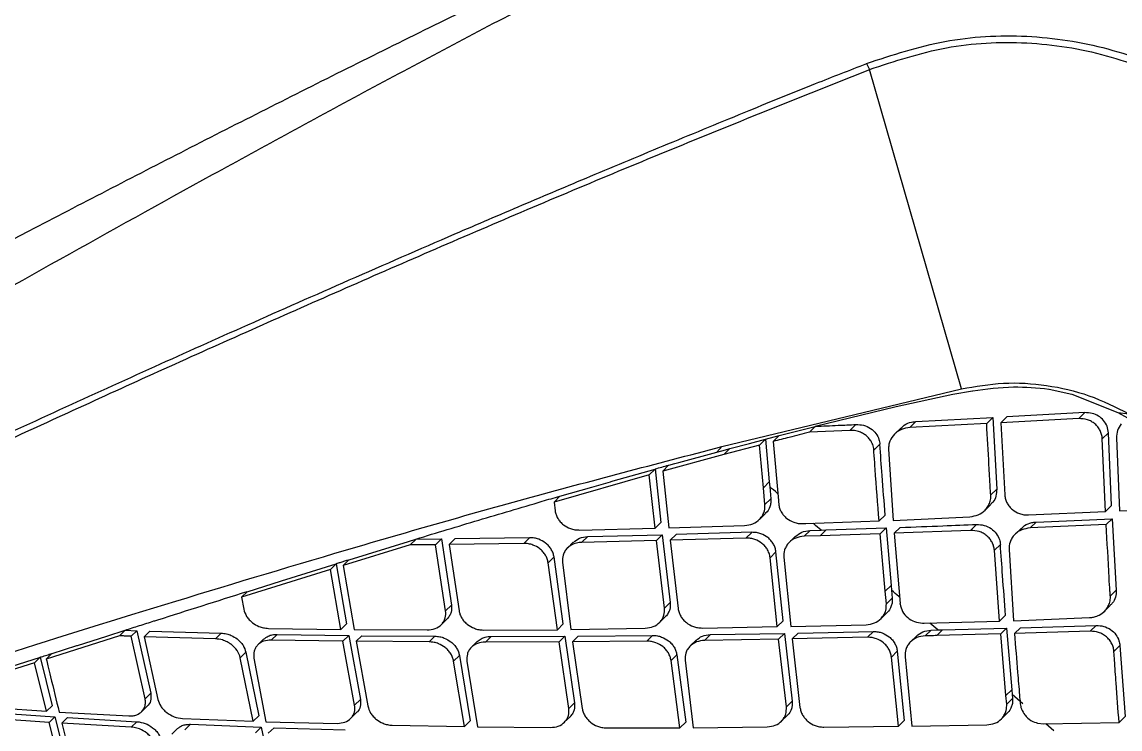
# Model space of a CAD drawing. Extents: x 525 to 613, y 487 to 635.
# Drawn here: x 597.154 to 599.668, y 583.415 to 585.034 of the extents above; entities that cross this region are included whole.
import ezdxf

# ---------------------------------------------------------------- set-up
doc = ezdxf.new("R2010")
doc.units = 0
doc.header["$MEASUREMENT"] = 0
doc.layers.add('1', color=4, linetype='Continuous')
doc.layers.add('STD TEST', color=3, linetype='Continuous')

# ---------------------------------------------------------------- blocks, each defined once
blk = doc.blocks.new('2023 VANGUARD')
at = {"layer": '1', "color": 3, "linetype": 'Continuous', "lineweight": 25}
for p, q in [((30.1279, -7.7524), (30.1341, -7.7663)), ((30.345, -8.4971), (30.1342, -7.7665)), ((29.7965, -8.6294), (30.345, -8.4971)), ((30.1954, -8.5378), (30.3255, -8.5094)), ((30.3255, -8.5094), (30.37, -8.5017)), ((30.5456, -8.4977), (30.5977, -8.5092)), ((30.5977, -8.5092), (30.7026, -8.5515)), ((30.0103, -8.5828), (30.1951, -8.5378)), ((30.2268, -8.5856), (30.2407, -8.5721)), ((30.2407, -8.5721), (30.4167, -8.5631)), ((30.4167, -8.5631), (30.4027, -8.5767)), ((30.4167, -8.5631), (30.4258, -8.7265)), ((30.4351, -8.575), (30.449, -8.5613)), ((30.6133, -8.5654), (30.4351, -8.575)), ((30.6273, -8.5517), (30.449, -8.5614)), ((30.6133, -8.5654), (30.6273, -8.5517)), ((30.7026, -8.5515), (30.7251, -8.5632)), ((30.7026, -8.5515), (30.7282, -8.5542)), ((29.9278, -8.6043), (30.0104, -8.5832)), ((29.9967, -8.5966), (30.0104, -8.5832)), ((30.0895, -8.5923), (29.9967, -8.5966)), ((30.0895, -8.5923), (30.1033, -8.5788)), ((30.2059, -8.5869), (30.1921, -8.6005)), ((30.4027, -8.5767), (30.2268, -8.5856)), ((30.4351, -8.575), (30.4442, -8.7402)), ((30.6673, -8.6114), (30.6813, -8.5977)), ((30.6888, -8.7644), (30.6813, -8.5977)), ((29.8145, -8.6341), (29.8598, -8.6221)), ((29.8598, -8.6221), (29.8965, -8.6124)), ((29.8965, -8.6124), (29.8827, -8.6259)), ((29.8964, -8.6121), (29.9276, -8.604)), ((29.8965, -8.6121), (29.905, -8.7101)), ((29.9142, -8.6177), (29.9279, -8.6043)), ((29.9142, -8.6177), (29.9259, -8.7526)), ((30.6749, -8.778), (30.6673, -8.6114)), ((30.6997, -8.6097), (30.707, -8.7765)), ((29.8009, -8.6475), (29.661, -8.6855)), ((29.6981, -8.6657), (29.7851, -8.642)), ((29.7851, -8.642), (29.8048, -8.6367)), ((29.8827, -8.6259), (29.8009, -8.6475)), ((29.8009, -8.6475), (29.8146, -8.6341)), ((29.8049, -8.6367), (29.8145, -8.6341)), ((29.8914, -8.7235), (29.8827, -8.6259)), ((30.1582, -8.6239), (30.1444, -8.6374)), ((30.1782, -8.6354), (30.1884, -8.7984)), ((29.661, -8.6855), (29.6746, -8.6722)), ((29.6747, -8.6722), (29.6886, -8.6683)), ((29.6886, -8.6683), (29.6981, -8.6657)), ((29.6301, -8.6941), (29.4121, -8.7563)), ((29.5473, -8.708), (29.6437, -8.6808)), ((29.6301, -8.6941), (29.6437, -8.6808)), ((29.6434, -8.8161), (29.6301, -8.6941)), ((29.6436, -8.6806), (29.6569, -8.8029)), ((29.661, -8.6855), (29.6748, -8.8153)), ((29.4257, -8.7431), (29.4987, -8.7219)), ((29.4988, -8.7219), (29.5413, -8.7097)), ((29.5413, -8.7097), (29.5429, -8.7093)), ((29.5429, -8.7093), (29.5473, -8.708)), ((29.8914, -8.7235), (29.905, -8.7101)), ((29.8949, -8.762), (29.8914, -8.7235)), ((29.905, -8.7101), (29.906, -8.7214)), ((29.906, -8.7214), (29.9086, -8.7487)), ((29.4121, -8.7563), (29.4256, -8.7431)), ((29.8949, -8.762), (29.9086, -8.7487)), ((30.412, -8.74), (30.4258, -8.7265)), ((29.4121, -8.7563), (29.4146, -8.7763)), ((30.3982, -8.7754), (30.4119, -8.762)), ((30.6749, -8.778), (30.6888, -8.7644)), ((30.707, -8.7766), (30.8841, -8.768)), ((29.8822, -8.7963), (29.8958, -8.783)), ((30.1566, -8.7996), (30.1703, -8.7862)), ((30.1884, -8.7984), (30.3642, -8.7899)), ((30.4985, -8.7859), (30.6749, -8.778)), ((30.5158, -8.8022), (30.6903, -8.7946)), ((30.6903, -8.7946), (30.6765, -8.8081)), ((30.6903, -8.7946), (30.6995, -8.958)), ((29.4706, -8.8204), (29.6434, -8.8161)), ((29.6569, -8.8029), (29.6434, -8.8161)), ((29.6749, -8.8153), (29.8485, -8.8101)), ((29.9819, -8.8058), (29.9884, -8.8056)), ((29.9846, -8.8348), (29.9982, -8.8215)), ((29.9884, -8.8056), (30.1566, -8.7996)), ((29.9982, -8.8215), (30.0234, -8.8206)), ((30.0214, -8.8336), (30.0351, -8.8202)), ((30.0234, -8.8206), (30.0351, -8.8202)), ((30.0351, -8.8202), (30.1727, -8.8155)), ((30.159, -8.8289), (30.1727, -8.8155)), ((30.1726, -8.8155), (30.1839, -8.9473)), ((30.1907, -8.8277), (30.2044, -8.8144)), ((30.3659, -8.8211), (30.1908, -8.8277)), ((30.3659, -8.8211), (30.3796, -8.8077)), ((30.4814, -8.8167), (30.4676, -8.8302)), ((30.502, -8.8156), (30.5158, -8.8021)), ((30.6765, -8.8081), (30.502, -8.8156)), ((28.9428, -8.8886), (29.0793, -8.8466)), ((29.0793, -8.8466), (29.096, -8.8415)), ((29.0831, -8.8544), (29.0963, -8.8415)), ((29.0959, -8.8414), (29.1542, -8.8408)), ((29.1408, -8.8539), (29.1542, -8.8408)), ((29.1542, -8.8408), (29.1772, -8.9923)), ((29.1718, -8.8535), (29.1851, -8.8405)), ((29.3561, -8.838), (29.1851, -8.8405)), ((29.3427, -8.8511), (29.3561, -8.838)), ((29.4563, -8.8485), (29.4429, -8.8616)), ((29.4758, -8.8485), (29.4892, -8.8354)), ((29.6466, -8.8446), (29.4758, -8.8486)), ((29.4892, -8.8354), (29.6601, -8.8314)), ((29.6466, -8.8446), (29.6601, -8.8314)), ((29.6649, -8.9991), (29.6466, -8.8446)), ((29.6601, -8.8314), (29.6783, -8.986)), ((29.678, -8.8438), (29.6915, -8.8306)), ((29.8514, -8.8389), (29.678, -8.8438)), ((29.678, -8.8438), (29.6962, -9)), ((29.865, -8.8256), (29.6915, -8.8306)), ((29.8514, -8.8389), (29.865, -8.8257)), ((29.9644, -8.8353), (29.9508, -8.8486)), ((30.0214, -8.8336), (29.9846, -8.8348)), ((30.159, -8.8289), (30.0214, -8.8336)), ((30.1704, -8.9606), (30.159, -8.8289)), ((30.1907, -8.8277), (30.2044, -8.9884)), ((29.0831, -8.8544), (28.9295, -8.9016)), ((29.1408, -8.8539), (29.0831, -8.8544)), ((29.164, -9.0053), (29.1408, -8.8539)), ((29.3427, -8.8511), (29.1718, -8.8535)), ((29.1718, -8.8535), (29.1946, -9.0052)), ((29.9068, -8.8837), (29.9203, -8.8704)), ((29.9367, -9.0284), (29.9203, -8.8704)), ((30.4204, -8.8667), (30.4341, -8.8533)), ((30.4324, -9.029), (30.4204, -8.8667)), ((30.4538, -8.865), (30.464, -9.028)), ((28.7885, -8.9367), (28.9137, -8.8976)), ((28.9136, -8.8977), (28.9004, -8.9106)), ((28.9136, -8.8974), (28.9374, -9.035)), ((28.9427, -8.8887), (28.9295, -8.9016)), ((29.3987, -8.8952), (29.4121, -8.8821)), ((29.4198, -9.0486), (29.3987, -8.8952)), ((29.4331, -9.0355), (29.4121, -8.8821)), ((29.4314, -8.8942), (29.4506, -9.0483)), ((29.9233, -9.0416), (29.9067, -8.8837)), ((29.9382, -8.8828), (29.9545, -9.0409)), ((28.9004, -8.9106), (28.6965, -8.9743)), ((28.9242, -9.0479), (28.9004, -8.9106)), ((28.9295, -8.9016), (28.9545, -9.0482)), ((28.7097, -8.9615), (28.7885, -8.9367)), ((30.184, -8.9473), (30.1704, -8.9606)), ((30.1839, -8.9473), (30.1849, -8.9583)), ((28.6965, -8.9743), (28.7096, -8.9615)), ((28.6965, -8.9743), (28.7018, -9.0019)), ((30.173, -8.9892), (30.1704, -8.9606)), ((30.1849, -8.9584), (30.1865, -8.976)), ((30.6858, -8.9714), (30.6995, -8.9579)), ((29.164, -9.0053), (29.1772, -8.9923)), ((29.6649, -8.9991), (29.6783, -8.986)), ((30.173, -8.9892), (30.1865, -8.976)), ((30.2046, -8.99), (30.2044, -8.9884)), ((30.672, -9.0067), (30.6857, -8.9933)), ((29.1537, -9.0372), (29.1669, -9.0243)), ((29.6534, -9.0322), (29.6668, -9.0191)), ((30.1603, -9.0235), (30.1739, -9.0102)), ((30.4324, -9.029), (30.446, -9.0156)), ((30.464, -9.028), (30.6384, -9.021)), ((28.3884, -9.0633), (28.4301, -9.05)), ((28.4174, -9.0627), (28.4304, -9.0499)), ((28.4301, -9.0499), (28.4572, -9.0508)), ((28.7582, -9.0455), (28.9242, -9.0479)), ((28.9242, -9.0479), (28.9374, -9.035)), ((28.9545, -9.0482), (29.1219, -9.0492)), ((29.2507, -9.0493), (29.4198, -9.0486)), ((29.4198, -9.0486), (29.4331, -9.0355)), ((29.4506, -9.0483), (29.6211, -9.0451)), ((29.7517, -9.0447), (29.9233, -9.0416)), ((29.9233, -9.0416), (29.9367, -9.0284)), ((29.9545, -9.0409), (30.1269, -9.0371)), ((30.2554, -9.0337), (30.2592, -9.0337)), ((30.2592, -9.0337), (30.4324, -9.029)), ((30.2618, -9.0628), (30.2753, -9.0495)), ((30.2753, -9.0495), (30.2906, -9.0491)), ((30.2884, -9.0621), (30.3019, -9.0488)), ((30.2906, -9.0491), (30.3019, -9.0489)), ((30.3019, -9.0489), (30.4484, -9.045)), ((30.4348, -9.0583), (30.4484, -9.045)), ((30.4484, -9.045), (30.4602, -9.1862)), ((30.4663, -9.0574), (30.4799, -9.0441)), ((30.4799, -9.0441), (30.6537, -9.0388)), ((30.64, -9.0522), (30.6537, -9.0388)), ((28.4174, -9.0627), (28.2497, -9.116)), ((28.3212, -9.0846), (28.3717, -9.0686)), ((28.3719, -9.0685), (28.3884, -9.0633)), ((28.4572, -9.0508), (28.4441, -9.0636)), ((28.4758, -9.2067), (28.4441, -9.0636)), ((28.4572, -9.0508), (28.4888, -9.194)), ((28.4737, -9.0646), (28.4867, -9.0518)), ((28.4737, -9.0646), (28.505, -9.208)), ((28.6373, -9.0694), (28.4737, -9.0646)), ((28.4867, -9.0518), (28.6503, -9.0566)), ((28.6373, -9.0694), (28.6503, -9.0566)), ((28.7471, -9.0704), (28.734, -9.0832)), ((28.7649, -9.0722), (28.778, -9.0594)), ((28.929, -9.0748), (28.7649, -9.0722)), ((28.778, -9.0594), (28.9422, -9.0619)), ((28.9421, -9.0619), (28.929, -9.0748)), ((28.9556, -9.2211), (28.929, -9.0748)), ((28.9422, -9.0619), (28.9687, -9.2083)), ((28.9592, -9.0751), (28.9724, -9.0623)), ((29.1263, -9.0765), (28.9592, -9.0751)), ((28.9592, -9.0751), (28.9858, -9.2232)), ((28.9724, -9.0623), (29.1395, -9.0635)), ((29.1263, -9.0765), (29.1395, -9.0635)), ((29.2549, -9.0768), (29.2681, -9.0638)), ((29.2681, -9.0638), (29.437, -9.0633)), ((29.4238, -9.0763), (29.437, -9.0633)), ((29.437, -9.0633), (29.4593, -9.2156)), ((29.4545, -9.0761), (29.4678, -9.0631)), ((29.6245, -9.0746), (29.4545, -9.0761)), ((29.4678, -9.0631), (29.6378, -9.0616)), ((29.6245, -9.0746), (29.6378, -9.0616)), ((29.7374, -9.0727), (29.724, -9.0858)), ((29.7567, -9.0729), (29.7701, -9.0598)), ((29.9264, -9.0701), (29.7567, -9.0729)), ((29.7701, -9.0598), (29.9399, -9.0569)), ((29.9398, -9.057), (29.9264, -9.0701)), ((29.9441, -9.2252), (29.9264, -9.0701)), ((29.9399, -9.0569), (29.9575, -9.2121)), ((29.9576, -9.0695), (29.9711, -9.0563)), ((30.1297, -9.0659), (29.9576, -9.0695)), ((29.9576, -9.0695), (29.9752, -9.2263)), ((29.9711, -9.0563), (30.1432, -9.0527)), ((30.1297, -9.0659), (30.1432, -9.0527)), ((30.2418, -9.0631), (30.2283, -9.0764)), ((30.4348, -9.0583), (30.2884, -9.0621)), ((30.4467, -9.1994), (30.4348, -9.0583)), ((30.64, -9.0522), (30.4663, -9.0574)), ((28.2628, -9.1032), (28.3198, -9.0851)), ((28.3198, -9.0851), (28.3212, -9.0846)), ((28.7067, -9.1003), (28.6937, -9.1131)), ((28.7067, -9.1003), (28.7362, -9.2455)), ((29.2362, -9.0759), (29.223, -9.0888)), ((29.4237, -9.0763), (29.2549, -9.0768)), ((29.446, -9.2286), (29.4237, -9.0763)), ((29.4545, -9.0761), (29.4765, -9.2287)), ((30.1845, -9.1112), (30.198, -9.098)), ((30.198, -9.098), (30.214, -9.2564)), ((30.694, -9.0982), (30.7077, -9.0849)), ((30.7077, -9.0848), (30.7194, -9.2474)), ((28.223, -9.1244), (28.037, -9.1834)), ((28.108, -9.1524), (28.2361, -9.1117)), ((28.223, -9.1244), (28.236, -9.1118)), ((28.2503, -9.2353), (28.223, -9.1244)), ((28.236, -9.1115), (28.2632, -9.2227)), ((28.2497, -9.116), (28.2626, -9.1033)), ((28.7231, -9.2583), (28.6937, -9.1131)), ((28.725, -9.1134), (28.7526, -9.2593)), ((29.1823, -9.1205), (29.1955, -9.1076)), ((29.2072, -9.2703), (29.1823, -9.1205)), ((29.1955, -9.1076), (29.2203, -9.2574)), ((29.2128, -9.1207), (29.2373, -9.2707)), ((29.6933, -9.1062), (29.68, -9.1192)), ((29.7003, -9.2734), (29.68, -9.1192)), ((29.6933, -9.1062), (29.7136, -9.2604)), ((29.7125, -9.1184), (29.731, -9.2733)), ((30.2006, -9.2695), (30.1845, -9.1112)), ((30.2158, -9.1105), (30.2316, -9.2691)), ((28.4758, -9.2067), (28.4888, -9.194)), ((30.4467, -9.1994), (30.4603, -9.1862)), ((30.4485, -9.219), (30.4467, -9.1994)), ((30.4603, -9.1862), (30.4612, -9.1969)), ((30.4612, -9.1969), (30.462, -9.2057)), ((30.4858, -9.2184), (30.4612, -9.1969)), ((28.0927, -9.2247), (28.2503, -9.2353)), ((28.2503, -9.2353), (28.2632, -9.2227)), ((28.4679, -9.2362), (28.4808, -9.2236)), ((28.9556, -9.2211), (28.9687, -9.2083)), ((29.4593, -9.2156), (29.4461, -9.2286)), ((29.9441, -9.2252), (29.9575, -9.2121)), ((30.4485, -9.219), (30.462, -9.2057)), ((28.2566, -9.2608), (28.1009, -9.2499)), ((28.1138, -9.2372), (28.2695, -9.2481)), ((28.2695, -9.2481), (28.2566, -9.2608)), ((28.2695, -9.2481), (28.3044, -9.3863)), ((28.279, -9.2371), (28.4384, -9.246)), ((28.2853, -9.2626), (28.2982, -9.2499)), ((28.2982, -9.2499), (28.4573, -9.2591)), ((28.7231, -9.2583), (28.7362, -9.2455)), ((28.9464, -9.252), (28.9594, -9.2392)), ((29.4356, -9.2606), (29.4488, -9.2477)), ((29.9325, -9.2583), (29.9459, -9.2453)), ((30.4359, -9.2531), (30.4494, -9.2399)), ((30.7058, -9.2607), (30.7194, -9.2474)), ((28.2915, -9.399), (28.2566, -9.2608)), ((28.2853, -9.2626), (28.3202, -9.4024)), ((28.4443, -9.2718), (28.2853, -9.2626)), ((28.4443, -9.2718), (28.4573, -9.2591)), ((28.5504, -9.2749), (28.5374, -9.2877)), ((28.5613, -9.2518), (28.7231, -9.2583)), ((28.567, -9.2778), (28.58, -9.2651)), ((28.58, -9.2651), (28.7416, -9.2718)), ((28.7286, -9.2846), (28.7416, -9.2718)), ((28.7416, -9.2718), (28.772, -9.4161)), ((28.7527, -9.2593), (28.9162, -9.2629)), ((28.758, -9.2856), (28.7711, -9.2729)), ((28.7711, -9.2729), (28.9341, -9.2781)), ((29.0418, -9.2673), (29.2072, -9.2703)), ((29.2072, -9.2703), (29.2203, -9.2574)), ((29.2373, -9.2707), (29.4039, -9.2725)), ((29.5321, -9.2732), (29.7003, -9.2734)), ((29.7003, -9.2734), (29.7136, -9.2604)), ((29.731, -9.2733), (29.9005, -9.271)), ((30.0302, -9.2714), (30.2006, -9.2695)), ((30.2006, -9.2695), (30.214, -9.2564)), ((30.2316, -9.2691), (30.4027, -9.2665)), ((30.5188, -9.2623), (30.5339, -9.2642)), ((30.5339, -9.2642), (30.7058, -9.2607)), ((30.5563, -9.28), (30.5381, -9.2641))]:
    blk.add_line(p, q, dxfattribs=at)
for points, knots in [([(27.4177, -7.7072), (27.4259, -7.7018), (27.4425, -7.6909), (27.4676, -7.6743), (27.493, -7.6576), (27.5187, -7.6407), (27.5447, -7.6236), (27.5711, -7.6063), (27.5977, -7.5889), (27.6246, -7.5713), (27.6518, -7.5536), (27.7154, -7.5123), (27.8178, -7.446), (27.9623, -7.3534), (28.1122, -7.2583), (28.2663, -7.1615), (28.4251, -7.0628), (28.6421, -6.9295), (28.8669, -6.7937), (29.098, -6.6566), (29.2746, -6.5532), (29.4543, -6.4494), (29.5844, -6.3753), (29.6613, -6.3318), (29.6811, -6.3206), (29.6968, -6.3118), (29.7089, -6.305), (29.7199, -6.2989), (29.7291, -6.2936), (29.7411, -6.2867), (29.7585, -6.2766), (29.7856, -6.2608), (29.8185, -6.2419), (29.8544, -6.2212), (29.878, -6.2077), (29.8896, -6.2011)], [0, 0, 0, 0, 0.012751, 0.025531, 0.038341, 0.051182, 0.064057, 0.076965, 0.089907, 0.102886, 0.115901, 0.128954, 0.193213, 0.258163, 0.322618, 0.387726, 0.45245, 0.517685, 0.647983, 0.713401, 0.778808, 0.844048, 0.909831, 0.918946, 0.926338, 0.930968, 0.935598, 0.939245, 0.942625, 0.945462, 0.952221, 0.961462, 0.974763, 0.987609, 1, 1, 1, 1]), ([(28.6889, -6.3417), (28.6715, -6.3509), (28.6369, -6.3692), (28.5853, -6.3967), (28.5339, -6.4242), (28.4829, -6.4516), (28.4321, -6.4789), (28.3817, -6.5062), (28.3316, -6.5334), (28.2818, -6.5606), (28.2323, -6.5877), (28.1831, -6.6148), (28.1342, -6.6418), (28.0857, -6.6688), (28.0375, -6.6957), (27.9896, -6.7226), (27.9421, -6.7494), (27.8948, -6.7762), (27.8479, -6.803), (27.7444, -6.8623), (27.5868, -6.9541), (27.3773, -7.0795), (27.1738, -7.2047), (26.975, -7.3305), (26.7831, -7.4558), (26.5969, -7.5812), (26.4182, -7.7054), (26.2471, -7.8281), (26.0841, -7.9487), (25.9637, -8.0408), (25.8808, -8.1055), (25.8322, -8.1439), (25.7844, -8.1819), (25.7376, -8.2196), (25.6915, -8.2571), (25.6617, -8.2817), (25.6467, -8.294)], [0, 0, 0, 0, 0.014307, 0.028562, 0.042765, 0.056918, 0.071021, 0.085074, 0.099078, 0.113034, 0.126941, 0.140801, 0.154613, 0.168378, 0.182096, 0.195769, 0.209396, 0.222978, 0.236516, 0.25001, 0.312965, 0.375018, 0.438078, 0.500021, 0.562742, 0.625016, 0.687787, 0.749998, 0.81234, 0.875006, 0.895777, 0.916566, 0.937377, 0.958216, 0.979088, 1, 1, 1, 1]), ([(29.9567, -6.3824), (29.8826, -6.4209), (29.7333, -6.4985), (29.5203, -6.6093), (29.3268, -6.7114), (29.1565, -6.8018), (29.0113, -6.8797), (28.8927, -6.944), (28.801, -6.994), (28.7239, -7.0364), (28.6492, -7.0777), (28.5314, -7.1432), (28.3657, -7.2366), (28.1653, -7.3518), (27.9593, -7.473), (27.745, -7.6023), (27.5084, -7.7499), (27.2885, -7.8932), (27.0907, -8.0277), (26.9175, -8.1504), (26.7466, -8.2775), (26.5837, -8.4063), (26.4316, -8.5347), (26.3508, -8.6119), (26.3094, -8.6515)], [0, 0, 0, 0, 0.046354, 0.09334, 0.13474, 0.170481, 0.203786, 0.230016, 0.249204, 0.265144, 0.282043, 0.299905, 0.345829, 0.397178, 0.442788, 0.497084, 0.559897, 0.630784, 0.682563, 0.738116, 0.797682, 0.861533, 0.928929, 1, 1, 1, 1]), ([(26.2842, -8.7243), (26.3326, -8.6753), (26.4297, -8.5772), (26.6272, -8.4075), (26.8576, -8.2286), (27.1197, -8.0424), (27.4093, -7.8514), (27.7241, -7.657), (28.0604, -7.4608), (28.4147, -7.2636), (28.7845, -7.0656), (29.1689, -6.8664), (29.564, -6.6658), (29.8346, -6.5296), (29.9696, -6.4616)], [0, 0, 0, 0, 0.083648, 0.167746, 0.251461, 0.334457, 0.417447, 0.500935, 0.584376, 0.667337, 0.750217, 0.833366, 0.916826, 1, 1, 1, 1]), ([(26.4703, -9.0585), (26.5036, -9.0411), (26.5702, -9.0064), (26.6894, -8.9433), (26.8275, -8.8709), (26.9889, -8.7858), (27.1752, -8.6879), (27.3849, -8.5746), (27.6156, -8.451), (27.8895, -8.3045), (28.2076, -8.1366), (28.5677, -7.9502), (28.938, -7.763), (29.3163, -7.5766), (29.7, -7.3919), (29.9592, -7.271), (30.0887, -7.2107)], [0, 0, 0, 0, 0.06234, 0.124818, 0.187363, 0.250453, 0.313852, 0.376637, 0.439459, 0.502671, 0.586016, 0.668823, 0.751617, 0.834542, 0.917364, 1, 1, 1, 1]), ([(26.5321, -9.1153), (26.5669, -9.0999), (26.6365, -9.0692), (26.7611, -9.0144), (26.9038, -8.9472), (27.0694, -8.8658), (27.2588, -8.7682), (27.4696, -8.6537), (27.6989, -8.527), (27.9685, -8.3758), (28.2788, -8.2014), (28.6285, -8.0072), (28.9872, -7.8119), (29.3534, -7.6179), (29.7251, -7.4264), (29.977, -7.3027), (30.1029, -7.2409)], [0, 0, 0, 0, 0.062319, 0.124752, 0.187451, 0.250906, 0.314486, 0.37751, 0.44061, 0.503895, 0.587131, 0.669779, 0.75236, 0.835034, 0.917583, 1, 1, 1, 1]), ([(30.1279, -7.7523), (30.1869, -7.7329), (30.3049, -7.6941), (30.4943, -7.6835), (30.6506, -7.7077), (30.7709, -7.7471), (30.8277, -7.7755), (30.856, -7.7897)], [0, 0, 0, 0, 0.250615, 0.500738, 0.749747, 0.874802, 1, 1, 1, 1]), ([(30.1341, -7.7663), (30.1921, -7.7471), (30.308, -7.7087), (30.4942, -7.6988), (30.6475, -7.7231), (30.7651, -7.7623), (30.8204, -7.7904), (30.848, -7.8044)], [0, 0, 0, 0, 0.251367, 0.501784, 0.750726, 0.875561, 1, 1, 1, 1]), ([(26.7067, -9.2476), (26.7123, -9.2454), (26.7435, -9.2331), (26.8041, -9.2099), (26.8821, -9.1761), (26.9614, -9.1408), (27.0407, -9.1073), (27.1354, -9.0672), (27.2476, -9.0171), (27.3783, -8.9553), (27.5326, -8.8865), (27.6952, -8.8128), (27.8741, -8.7311), (28.0683, -8.6422), (28.2775, -8.5464), (28.4941, -8.4475), (28.7153, -8.3484), (28.9447, -8.2472), (29.155, -8.1554), (29.3396, -8.0763), (29.5022, -8.0075), (29.6753, -7.9355), (29.8473, -7.8646), (29.9989, -7.8027), (30.089, -7.7677), (30.128, -7.7525)], [0, 0, 0, 0, 0.0097381, 0.0546015, 0.1000331, 0.1320561, 0.1702626, 0.2056372, 0.2487952, 0.3001589, 0.3461505, 0.3974851, 0.4466417, 0.498592, 0.5558792, 0.6112053, 0.6642787, 0.7210906, 0.779345, 0.8161974, 0.8528832, 0.8945569, 0.9379498, 0.9731378, 1, 1, 1, 1]), ([(30.1342, -7.7666), (29.9911, -7.8238), (29.7045, -7.9383), (29.2825, -8.1151), (28.8689, -8.2954), (28.4661, -8.4751), (28.1287, -8.6306), (27.8531, -8.7563), (27.6358, -8.8566), (27.4312, -8.9458), (27.2317, -9.0375), (27.0345, -9.116), (26.8557, -9.1906), (26.7566, -9.2287), (26.707, -9.2478)], [0, 0, 0, 0, 0.099304, 0.198802, 0.298385, 0.398317, 0.498406, 0.560917, 0.623789, 0.687365, 0.750255, 0.83339, 0.916532, 1, 1, 1, 1]), ([(30.345, -8.4971), (30.3769, -8.4916), (30.4408, -8.4805), (30.5401, -8.4869), (30.638, -8.5092), (30.6981, -8.5392), (30.7281, -8.5542)], [0, 0, 0, 0, 0.250021, 0.500031, 0.750026, 1, 1, 1, 1]), ([(30.3707, -8.5016), (30.4018, -8.4974), (30.4593, -8.4897), (30.5181, -8.4951), (30.5451, -8.4976)], [0, 0, 0, 0, 0.540341, 1, 1, 1, 1]), ([(30.2064, -8.5874), (30.2088, -8.585), (30.2154, -8.5783), (30.2279, -8.5735), (30.2374, -8.5724), (30.2407, -8.5721)], [0, 0, 0, 0, 0.271517, 0.749119, 1, 1, 1, 1]), ([(30.6673, -8.6114), (30.667, -8.6082), (30.6663, -8.6017), (30.6627, -8.5925), (30.6575, -8.5843), (30.6507, -8.5772), (30.6425, -8.5716), (30.6301, -8.5661), (30.62, -8.5657), (30.6133, -8.5654)], [0, 0, 0, 0, 0.128389, 0.253458, 0.376092, 0.497224, 0.619389, 0.746433, 1, 1, 1, 1]), ([(30.6813, -8.5977), (30.6806, -8.5927), (30.6793, -8.5826), (30.6709, -8.569), (30.6589, -8.5588), (30.6438, -8.5522), (30.633, -8.5519), (30.6273, -8.5517)], [0, 0, 0, 0, 0.197973, 0.396271, 0.588507, 0.782417, 1, 1, 1, 1]), ([(29.9967, -8.5966), (29.9813, -8.6005), (29.9538, -8.6075), (29.9263, -8.6145), (29.9142, -8.6177)], [0, 0, 0, 0, 0.557826, 1, 1, 1, 1]), ([(30.0105, -8.5831), (30.0278, -8.5823), (30.0588, -8.5809), (30.0897, -8.5794), (30.1033, -8.5788)], [0, 0, 0, 0, 0.56, 1, 1, 1, 1]), ([(30.1444, -8.6374), (30.1442, -8.6351), (30.1437, -8.6288), (30.1399, -8.62), (30.134, -8.611), (30.1269, -8.6041), (30.1185, -8.5985), (30.1085, -8.5943), (30.0987, -8.5921), (30.0921, -8.5922), (30.0895, -8.5923)], [0, 0, 0, 0, 0.091974, 0.248261, 0.37216, 0.497584, 0.620134, 0.74865, 0.901116, 1, 1, 1, 1]), ([(30.1033, -8.5788), (30.1092, -8.579), (30.1209, -8.5795), (30.1372, -8.5871), (30.1495, -8.5987), (30.1565, -8.6117), (30.1577, -8.6203), (30.1582, -8.6239)], [0, 0, 0, 0, 0.222897, 0.446346, 0.65618, 0.85343, 1, 1, 1, 1]), ([(30.2268, -8.5856), (30.2202, -8.5867), (30.2091, -8.5884), (30.1979, -8.5952), (30.1883, -8.6037), (30.1817, -8.6137), (30.1782, -8.626), (30.1782, -8.6324), (30.1782, -8.6354)], [0, 0, 0, 0, 0.250285, 0.417589, 0.5027, 0.75293, 0.880884, 1, 1, 1, 1]), ([(30.412, -8.74), (30.412, -8.74), (30.412, -8.74), (30.412, -8.7398), (30.412, -8.7394), (30.4118, -8.738), (30.4114, -8.7323), (30.4101, -8.7099), (30.4071, -8.657), (30.4044, -8.6083), (30.4027, -8.5767)], [0, 0, 0, 0, 0.000271, 0.000736, 0.002261, 0.007704, 0.028188, 0.107569, 0.420012, 1, 1, 1, 1]), ([(30.7109, -8.5772), (30.7075, -8.5821), (30.7009, -8.5918), (30.7001, -8.6038), (30.6997, -8.6097)], [0, 0, 0, 0, 0.5047988, 1, 1, 1, 1]), ([(26.924, -9.4849), (26.9705, -9.4722), (27.064, -9.4468), (27.235, -9.3957), (27.4254, -9.3366), (27.6352, -9.2701), (27.8617, -9.1978), (28.1459, -9.1075), (28.4939, -8.9983), (28.9093, -8.8732), (29.3439, -8.7476), (29.6455, -8.6689), (29.7965, -8.6294)], [0, 0, 0, 0, 0.080977, 0.162706, 0.245456, 0.32577, 0.407713, 0.491267, 0.616464, 0.743326, 0.871464, 1, 1, 1, 1]), ([(29.7854, -8.6415), (29.7873, -8.6395), (29.791, -8.6355), (29.7947, -8.6314), (29.7965, -8.6294)], [0, 0, 0, 0, 0.500027, 1, 1, 1, 1]), ([(30.1566, -8.7996), (30.1534, -8.7602), (30.1494, -8.7106), (30.1457, -8.6568), (30.1445, -8.6422), (30.1444, -8.6379), (30.1444, -8.6374)], [0, 0, 0, 0, 0.730236, 0.922652, 0.991432, 1, 1, 1, 1]), ([(30.1703, -8.7862), (30.1679, -8.756), (30.1637, -8.702), (30.1599, -8.6478), (30.1582, -8.6239)], [0, 0, 0, 0, 0.56, 1, 1, 1, 1]), ([(29.6436, -8.6805), (29.6488, -8.6791), (29.6591, -8.6762), (29.6694, -8.6733), (29.6745, -8.6719)], [0, 0, 0, 0, 0.5000145, 1, 1, 1, 1]), ([(29.9245, -8.737), (29.9241, -8.7366), (29.918, -8.7315), (29.9118, -8.7263), (29.9061, -8.7214)], [0, 0, 0, 0, 0.062408, 1, 1, 1, 1]), ([(29.385, -8.7545), (29.3918, -8.7526), (29.4052, -8.7486), (29.4187, -8.7447), (29.4255, -8.7427)], [0, 0, 0, 0, 0.500004, 1, 1, 1, 1]), ([(29.9086, -8.7487), (29.9087, -8.7519), (29.9089, -8.7581), (29.9057, -8.7698), (29.9014, -8.779), (29.896, -8.7826), (29.8957, -8.7828)], [0, 0, 0, 0, 0.244598, 0.487714, 0.970035, 1, 1, 1, 1]), ([(30.3642, -8.7899), (30.3709, -8.7889), (30.3841, -8.7867), (30.3975, -8.7771), (30.4057, -8.7667), (30.4104, -8.7567), (30.4121, -8.7477), (30.4125, -8.7417), (30.4121, -8.7402), (30.412, -8.74)], [0, 0, 0, 0, 0.250544, 0.501012, 0.632842, 0.77677, 0.933594, 0.991621, 1, 1, 1, 1]), ([(30.4258, -8.7265), (30.4255, -8.7319), (30.4249, -8.7428), (30.4191, -8.755), (30.4132, -8.7599), (30.4114, -8.7615)], [0, 0, 0, 0, 0.411026, 0.821129, 1, 1, 1, 1]), ([(30.4442, -8.7402), (30.4445, -8.7433), (30.4453, -8.7496), (30.449, -8.7587), (30.4544, -8.7668), (30.4634, -8.776), (30.4751, -8.7824), (30.488, -8.7857), (30.4949, -8.7858), (30.4985, -8.7859)], [0, 0, 0, 0, 0.126578, 0.25122, 0.374704, 0.497905, 0.732718, 0.862235, 1, 1, 1, 1]), ([(29.0959, -8.8411), (29.1437, -8.8266), (29.2393, -8.7976), (29.3364, -8.769), (29.385, -8.7547)], [0, 0, 0, 0, 0.499976, 1, 1, 1, 1]), ([(29.8485, -8.8101), (29.8551, -8.8092), (29.8681, -8.8074), (29.882, -8.7977), (29.8901, -8.7868), (29.895, -8.7753), (29.895, -8.7669), (29.8949, -8.762)], [0, 0, 0, 0, 0.249804, 0.498539, 0.66535, 0.804456, 1, 1, 1, 1]), ([(29.9259, -8.7526), (29.926, -8.7542), (29.9263, -8.7569), (29.9265, -8.7597), (29.9267, -8.7609)], [0, 0, 0, 0, 0.559999, 1, 1, 1, 1]), ([(29.9266, -8.7609), (29.9271, -8.764), (29.9281, -8.7702), (29.932, -8.779), (29.9377, -8.7871), (29.9469, -8.7959), (29.9586, -8.8022), (29.9714, -8.8055), (29.9783, -8.8057), (29.9819, -8.8058)], [0, 0, 0, 0, 0.125511, 0.250495, 0.375621, 0.501387, 0.732588, 0.861761, 1, 1, 1, 1]), ([(29.4146, -8.7763), (29.4152, -8.7793), (29.4163, -8.7852), (29.4205, -8.7938), (29.4263, -8.8017), (29.4356, -8.8104), (29.4472, -8.8166), (29.46, -8.8201), (29.467, -8.8203), (29.4706, -8.8204)], [0, 0, 0, 0, 0.123477, 0.247763, 0.373381, 0.500657, 0.728973, 0.859186, 1, 1, 1, 1]), ([(29.9645, -8.8355), (29.9692, -8.8317), (29.9787, -8.8238), (29.9915, -8.8222), (29.9982, -8.8215)], [0, 0, 0, 0, 0.486139, 1, 1, 1, 1]), ([(30.0234, -8.8206), (30.0178, -8.8159), (30.0117, -8.8107), (30.0055, -8.8055), (30.005, -8.805)], [0, 0, 0, 0, 0.905669, 1, 1, 1, 1]), ([(30.2044, -8.8144), (30.2371, -8.8132), (30.2955, -8.811), (30.3539, -8.8087), (30.3796, -8.8077)], [0, 0, 0, 0, 0.56, 1, 1, 1, 1]), ([(30.4204, -8.8667), (30.42, -8.8636), (30.4191, -8.8573), (30.4153, -8.8483), (30.4099, -8.8402), (30.403, -8.8332), (30.3948, -8.8276), (30.3825, -8.8221), (30.3725, -8.8215), (30.3659, -8.8211)], [0, 0, 0, 0, 0.12722, 0.252195, 0.375632, 0.498266, 0.620205, 0.747606, 1, 1, 1, 1]), ([(30.3796, -8.8077), (30.3854, -8.808), (30.397, -8.8086), (30.4131, -8.8163), (30.4253, -8.8279), (30.4323, -8.841), (30.4336, -8.8496), (30.4341, -8.8533)], [0, 0, 0, 0, 0.221499, 0.443506, 0.653056, 0.851267, 1, 1, 1, 1]), ([(30.502, -8.8156), (30.4954, -8.8166), (30.4828, -8.8185), (30.472, -8.8259), (30.4649, -8.8328), (30.4603, -8.8387), (30.4547, -8.85), (30.4542, -8.8592), (30.4538, -8.865)], [0, 0, 0, 0, 0.250403, 0.476416, 0.502103, 0.644874, 0.775459, 1, 1, 1, 1]), ([(30.4818, -8.8172), (30.4842, -8.8148), (30.4908, -8.8081), (30.5032, -8.8034), (30.5126, -8.8025), (30.5158, -8.8021)], [0, 0, 0, 0, 0.276079, 0.752477, 1, 1, 1, 1]), ([(30.6858, -8.9714), (30.6858, -8.9713), (30.6857, -8.9711), (30.6856, -8.97), (30.6853, -8.9665), (30.6844, -8.9529), (30.6813, -8.8995), (30.6786, -8.8487), (30.6765, -8.8081)], [0, 0, 0, 0, 0.001879, 0.005631, 0.018805, 0.067901, 0.257155, 1, 1, 1, 1]), ([(29.4121, -8.8821), (29.4115, -8.8791), (29.4103, -8.8732), (29.4062, -8.8647), (29.4004, -8.8568), (29.3911, -8.8482), (29.3795, -8.842), (29.3668, -8.8384), (29.3598, -8.8381), (29.3561, -8.838)], [0, 0, 0, 0, 0.123909, 0.248324, 0.373712, 0.500531, 0.725674, 0.856738, 1, 1, 1, 1]), ([(29.4758, -8.8485), (29.475, -8.8486), (29.4729, -8.8486), (29.4666, -8.8493), (29.4552, -8.8522), (29.4438, -8.8597), (29.4364, -8.8692), (29.4314, -8.8797), (29.4314, -8.8885), (29.4314, -8.8942)], [0, 0, 0, 0, 0.029817, 0.081452, 0.249804, 0.499936, 0.636943, 0.765965, 1, 1, 1, 1]), ([(29.4564, -8.8486), (29.4609, -8.8449), (29.4701, -8.8374), (29.4828, -8.8361), (29.4892, -8.8354)], [0, 0, 0, 0, 0.489568, 1, 1, 1, 1]), ([(29.9068, -8.8837), (29.9068, -8.8836), (29.9068, -8.8833), (29.9067, -8.8826), (29.9064, -8.88), (29.905, -8.8742), (29.9016, -8.8661), (29.8956, -8.8577), (29.8864, -8.8489), (29.8748, -8.8426), (29.862, -8.8392), (29.855, -8.839), (29.8514, -8.8389)], [0, 0, 0, 0, 0.003568, 0.009887, 0.031036, 0.107674, 0.251158, 0.37516, 0.501397, 0.730507, 0.860212, 1, 1, 1, 1]), ([(29.9203, -8.8704), (29.9198, -8.8673), (29.9188, -8.8612), (29.9148, -8.8524), (29.9091, -8.8444), (29.8999, -8.8356), (29.8883, -8.8293), (29.8756, -8.8259), (29.8686, -8.8257), (29.865, -8.8256)], [0, 0, 0, 0, 0.126059, 0.251215, 0.376069, 0.501231, 0.7304, 0.860153, 1, 1, 1, 1]), ([(29.9846, -8.8348), (29.9781, -8.8357), (29.9651, -8.8374), (29.9516, -8.8468), (29.9439, -8.8568), (29.9386, -8.8679), (29.9384, -8.877), (29.9383, -8.8828)], [0, 0, 0, 0, 0.248306, 0.498837, 0.639343, 0.769712, 1, 1, 1, 1]), ([(29.3987, -8.8952), (29.3981, -8.8922), (29.397, -8.8863), (29.3928, -8.8778), (29.387, -8.8699), (29.3777, -8.8613), (29.3662, -8.8551), (29.3534, -8.8515), (29.3464, -8.8512), (29.3427, -8.8511)], [0, 0, 0, 0, 0.123932, 0.248353, 0.373731, 0.500522, 0.725686, 0.856747, 1, 1, 1, 1]), ([(30.446, -9.0156), (30.4437, -8.9854), (30.4395, -8.9314), (30.4357, -8.8772), (30.4341, -8.8533)], [0, 0, 0, 0, 0.56, 1, 1, 1, 1]), ([(28.9136, -8.8973), (28.9141, -8.8971), (28.9151, -8.8968), (28.9162, -8.8965), (28.9167, -8.8963)], [0, 0, 0, 0, 0.499999, 1, 1, 1, 1]), ([(28.9167, -8.8963), (28.9194, -8.8955), (28.925, -8.8937), (28.9305, -8.892), (28.9333, -8.8912)], [0, 0, 0, 0, 0.499995, 1, 1, 1, 1]), ([(28.9333, -8.8911), (28.9349, -8.8907), (28.9379, -8.8897), (28.941, -8.8888), (28.9426, -8.8883)], [0, 0, 0, 0, 0.499997, 1, 1, 1, 1]), ([(28.5054, -9.0258), (28.5391, -9.0151), (28.6066, -8.9936), (28.6752, -8.9719), (28.7095, -8.9611)], [0, 0, 0, 0, 0.499972, 1, 1, 1, 1]), ([(30.2032, -8.974), (30.2026, -8.9735), (30.1965, -8.9682), (30.1904, -8.963), (30.185, -8.9583)], [0, 0, 0, 0, 0.100717, 1, 1, 1, 1]), ([(30.6384, -9.021), (30.6387, -9.021), (30.6399, -9.0209), (30.6436, -9.0205), (30.6508, -9.0192), (30.6619, -9.015), (30.672, -9.0075), (30.6795, -8.998), (30.6842, -8.9881), (30.6859, -8.9791), (30.6862, -8.9731), (30.6858, -8.9716), (30.6858, -8.9714)], [0, 0, 0, 0, 0.014204, 0.042302, 0.140117, 0.293294, 0.501589, 0.633648, 0.776943, 0.933487, 0.991591, 1, 1, 1, 1]), ([(30.6995, -8.958), (30.6992, -8.9634), (30.6986, -8.9743), (30.6928, -8.9864), (30.687, -8.9913), (30.6852, -8.9928)], [0, 0, 0, 0, 0.412651, 0.824428, 1, 1, 1, 1]), ([(29.1772, -8.9923), (29.1774, -8.9979), (29.1778, -9.0064), (29.1731, -9.0165), (29.1699, -9.0219), (29.1671, -9.0239), (29.1668, -9.0242)], [0, 0, 0, 0, 0.456337, 0.704922, 0.966962, 1, 1, 1, 1]), ([(29.6211, -9.0451), (29.6274, -9.0443), (29.64, -9.0427), (29.6528, -9.0338), (29.6601, -9.0242), (29.665, -9.0135), (29.6649, -9.0047), (29.6649, -8.9991)], [0, 0, 0, 0, 0.249356, 0.499176, 0.637959, 0.767722, 1, 1, 1, 1]), ([(29.6783, -8.986), (29.6784, -8.9916), (29.6785, -9.0003), (29.6734, -9.0107), (29.6701, -9.0167), (29.667, -9.0187), (29.6666, -9.0189)], [0, 0, 0, 0, 0.445282, 0.695941, 0.965157, 1, 1, 1, 1]), ([(29.6962, -9), (29.6968, -9.003), (29.6979, -9.009), (29.7019, -9.0176), (29.7077, -9.0256), (29.7169, -9.0344), (29.7285, -9.0407), (29.7412, -9.0442), (29.7481, -9.0445), (29.7517, -9.0447)], [0, 0, 0, 0, 0.12399, 0.248524, 0.374098, 0.501049, 0.730536, 0.860309, 1, 1, 1, 1]), ([(30.1269, -9.0371), (30.1333, -9.0362), (30.1462, -9.0345), (30.1599, -9.025), (30.1677, -9.0147), (30.1728, -9.0033), (30.1729, -8.9946), (30.173, -8.9892)], [0, 0, 0, 0, 0.249164, 0.498371, 0.652255, 0.787148, 1, 1, 1, 1]), ([(30.1865, -8.976), (30.1866, -8.9791), (30.1868, -8.9854), (30.1837, -8.9971), (30.1794, -9.0063), (30.174, -9.0099), (30.1738, -9.0101)], [0, 0, 0, 0, 0.244873, 0.489093, 0.975764, 1, 1, 1, 1]), ([(30.2046, -8.99), (30.206, -8.9957), (30.2088, -9.0072), (30.2212, -9.0214), (30.2374, -9.0313), (30.2494, -9.0329), (30.2554, -9.0337)], [0, 0, 0, 0, 0.250637, 0.50126, 0.750491, 1, 1, 1, 1]), ([(28.7017, -9.0019), (28.7035, -9.0074), (28.7061, -9.0158), (28.7142, -9.0259), (28.7233, -9.0342), (28.7346, -9.0406), (28.7471, -9.0447), (28.7544, -9.0452), (28.7582, -9.0455)], [0, 0, 0, 0, 0.240882, 0.368218, 0.49972, 0.712565, 0.847046, 1, 1, 1, 1]), ([(29.1219, -9.0492), (29.1281, -9.0486), (29.1405, -9.0473), (29.153, -9.0389), (29.1599, -9.0298), (29.1645, -9.0195), (29.1642, -9.0109), (29.164, -9.0053)], [0, 0, 0, 0, 0.249836, 0.499426, 0.634868, 0.763488, 1, 1, 1, 1]), ([(29.1946, -9.0052), (29.1952, -9.0081), (29.1965, -9.0138), (29.2007, -9.0222), (29.2066, -9.03), (29.2159, -9.0386), (29.2274, -9.045), (29.24, -9.0487), (29.247, -9.0491), (29.2507, -9.0493)], [0, 0, 0, 0, 0.12166, 0.24543, 0.371674, 0.500507, 0.725311, 0.85649, 1, 1, 1, 1]), ([(28.43, -9.0497), (28.441, -9.0462), (28.463, -9.0392), (28.4852, -9.0321), (28.4963, -9.0286)], [0, 0, 0, 0, 0.500007, 1, 1, 1, 1]), ([(28.4963, -9.0286), (28.4978, -9.0281), (28.5008, -9.0272), (28.5039, -9.0262), (28.5054, -9.0257)], [0, 0, 0, 0, 0.5000002, 1, 1, 1, 1]), ([(30.242, -9.0633), (30.2465, -9.0595), (30.2559, -9.0518), (30.2688, -9.0503), (30.2753, -9.0495)], [0, 0, 0, 0, 0.488434, 1, 1, 1, 1]), ([(30.2906, -9.0491), (30.2846, -9.0439), (30.2785, -9.0387), (30.2724, -9.0334), (30.2723, -9.0334)], [0, 0, 0, 0, 0.989914, 1, 1, 1, 1]), ([(30.6537, -9.0388), (30.6594, -9.0391), (30.6708, -9.0398), (30.6868, -9.0476), (30.6989, -9.0592), (30.7059, -9.0724), (30.7072, -9.0811), (30.7077, -9.0848)], [0, 0, 0, 0, 0.220115, 0.440704, 0.649802, 0.848685, 1, 1, 1, 1]), ([(28.4441, -9.0636), (28.4391, -9.0634), (28.4302, -9.0631), (28.4213, -9.0628), (28.4174, -9.0627)], [0, 0, 0, 0, 0.559998, 1, 1, 1, 1]), ([(28.6937, -9.1131), (28.6937, -9.1128), (28.6936, -9.1122), (28.6933, -9.1106), (28.6917, -9.1052), (28.6864, -9.0948), (28.6785, -9.0863), (28.673, -9.0822), (28.6721, -9.0815), (28.6692, -9.0795), (28.6628, -9.0758), (28.6516, -9.071), (28.6425, -9.07), (28.6373, -9.0694)], [0, 0, 0, 0, 0.008704, 0.023769, 0.073383, 0.250611, 0.499655, 0.504777, 0.513396, 0.541125, 0.638469, 0.79152, 1, 1, 1, 1]), ([(28.6503, -9.0566), (28.6544, -9.0569), (28.662, -9.0576), (28.6746, -9.062), (28.6855, -9.0683), (28.6943, -9.0765), (28.7023, -9.0865), (28.705, -9.0948), (28.7067, -9.1003)], [0, 0, 0, 0, 0.1638, 0.302437, 0.503496, 0.633989, 0.760308, 1, 1, 1, 1]), ([(28.7649, -9.0722), (28.7588, -9.0727), (28.7467, -9.0737), (28.7348, -9.0815), (28.7284, -9.09), (28.7241, -9.0997), (28.7246, -9.108), (28.725, -9.1134)], [0, 0, 0, 0, 0.249734, 0.499556, 0.630194, 0.757202, 1, 1, 1, 1]), ([(28.7472, -9.0705), (28.7506, -9.0678), (28.7562, -9.0632), (28.7671, -9.0598), (28.7742, -9.0595), (28.778, -9.0594)], [0, 0, 0, 0, 0.405851, 0.682764, 1, 1, 1, 1]), ([(29.1395, -9.0635), (29.1433, -9.0638), (29.1504, -9.0642), (29.163, -9.0681), (29.1744, -9.0745), (29.1836, -9.083), (29.1894, -9.0908), (29.1936, -9.0991), (29.1949, -9.1048), (29.1955, -9.1076)], [0, 0, 0, 0, 0.14777, 0.280693, 0.501397, 0.629344, 0.754892, 0.878338, 1, 1, 1, 1]), ([(29.2363, -9.076), (29.2391, -9.0736), (29.2444, -9.0691), (29.2553, -9.0648), (29.2635, -9.0642), (29.2681, -9.0638)], [0, 0, 0, 0, 0.326374, 0.623665, 1, 1, 1, 1]), ([(29.68, -9.1192), (29.6794, -9.1162), (29.6783, -9.1103), (29.6741, -9.1017), (29.6684, -9.0938), (29.6592, -9.0851), (29.6477, -9.0788), (29.6351, -9.0751), (29.6281, -9.0748), (29.6245, -9.0746)], [0, 0, 0, 0, 0.12458, 0.249292, 0.374578, 0.500875, 0.727517, 0.858075, 1, 1, 1, 1]), ([(29.6378, -9.0616), (29.6415, -9.0617), (29.6484, -9.0621), (29.6611, -9.0657), (29.6726, -9.072), (29.6818, -9.0808), (29.6875, -9.0887), (29.6916, -9.0973), (29.6928, -9.1032), (29.6933, -9.1062)], [0, 0, 0, 0, 0.142177, 0.272965, 0.500016, 0.626388, 0.751552, 0.875941, 1, 1, 1, 1]), ([(29.7567, -9.0729), (29.7504, -9.0737), (29.7378, -9.0752), (29.7249, -9.084), (29.7175, -9.0934), (29.7125, -9.104), (29.7125, -9.1128), (29.7125, -9.1184)], [0, 0, 0, 0, 0.249358, 0.499143, 0.637164, 0.766674, 1, 1, 1, 1]), ([(29.7375, -9.0729), (29.7419, -9.0692), (29.7511, -9.0617), (29.7637, -9.0605), (29.7701, -9.0598)], [0, 0, 0, 0, 0.488887, 1, 1, 1, 1]), ([(30.1845, -9.1112), (30.184, -9.1081), (30.183, -9.1019), (30.179, -9.0931), (30.1735, -9.085), (30.1643, -9.0761), (30.1528, -9.0698), (30.1401, -9.0663), (30.1333, -9.066), (30.1297, -9.0659)], [0, 0, 0, 0, 0.126589, 0.25199, 0.376762, 0.501473, 0.731694, 0.861094, 1, 1, 1, 1]), ([(30.1432, -9.0527), (30.1468, -9.0528), (30.1537, -9.053), (30.1664, -9.0565), (30.1779, -9.0629), (30.187, -9.0719), (30.1926, -9.0799), (30.1965, -9.0887), (30.1975, -9.0949), (30.198, -9.098)], [0, 0, 0, 0, 0.139127, 0.268701, 0.499152, 0.623937, 0.748629, 0.873797, 1, 1, 1, 1]), ([(30.2618, -9.0628), (30.2553, -9.0636), (30.2424, -9.0653), (30.2291, -9.0746), (30.2213, -9.0846), (30.2161, -9.0957), (30.2159, -9.1047), (30.2158, -9.1105)], [0, 0, 0, 0, 0.248173, 0.498563, 0.639651, 0.770277, 1, 1, 1, 1]), ([(30.2884, -9.0621), (30.2834, -9.0622), (30.2745, -9.0625), (30.2657, -9.0627), (30.2618, -9.0628)], [0, 0, 0, 0, 0.56, 1, 1, 1, 1]), ([(30.4663, -9.0574), (30.4686, -9.0871), (30.4724, -9.1341), (30.4769, -9.1869), (30.4789, -9.211), (30.4796, -9.2176), (30.4797, -9.2183)], [0, 0, 0, 0, 0.5529123, 0.8736632, 0.986638, 1, 1, 1, 1]), ([(30.694, -9.0982), (30.6938, -9.0956), (30.6932, -9.0896), (30.6896, -9.0806), (30.684, -9.0719), (30.6768, -9.0645), (30.6684, -9.0587), (30.6562, -9.0531), (30.6464, -9.0526), (30.64, -9.0522)], [0, 0, 0, 0, 0.105825, 0.238451, 0.373402, 0.498491, 0.62771, 0.754207, 1, 1, 1, 1]), ([(29.1823, -9.1205), (29.1817, -9.1177), (29.1804, -9.112), (29.1761, -9.1036), (29.1703, -9.0958), (29.1611, -9.0873), (29.1498, -9.081), (29.1372, -9.0772), (29.13, -9.0767), (29.1263, -9.0765)], [0, 0, 0, 0, 0.122304, 0.246263, 0.372194, 0.500397, 0.719853, 0.852416, 1, 1, 1, 1]), ([(29.2549, -9.0768), (29.2487, -9.0774), (29.2362, -9.0787), (29.2237, -9.0871), (29.2168, -9.0962), (29.2122, -9.1065), (29.2126, -9.1151), (29.2128, -9.1207)], [0, 0, 0, 0, 0.249357, 0.499424, 0.633715, 0.761943, 1, 1, 1, 1]), ([(30.7058, -9.2607), (30.7035, -9.2306), (30.6999, -9.1832), (30.6962, -9.1296), (30.6944, -9.1057), (30.694, -9.0989), (30.694, -9.0982)], [0, 0, 0, 0, 0.557831, 0.876294, 0.987328, 1, 1, 1, 1]), ([(28.2359, -9.1114), (28.2364, -9.1112), (28.2374, -9.1109), (28.2383, -9.1106), (28.2388, -9.1105)], [0, 0, 0, 0, 0.500002, 1, 1, 1, 1]), ([(28.2388, -9.1105), (28.2428, -9.1092), (28.2507, -9.1067), (28.2586, -9.1042), (28.2625, -9.1029)], [0, 0, 0, 0, 0.500017, 1, 1, 1, 1]), ([(28.2497, -9.116), (28.2509, -9.121), (28.2541, -9.1344), (28.2639, -9.1748), (28.2725, -9.2102), (28.279, -9.2371)], [0, 0, 0, 0, 0.1241876, 0.33225, 1, 1, 1, 1]), ([(28.4888, -9.194), (28.4893, -9.1987), (28.4903, -9.2086), (28.486, -9.2186), (28.4815, -9.2226), (28.4807, -9.2234)], [0, 0, 0, 0, 0.42185, 0.884597, 1, 1, 1, 1]), ([(28.4384, -9.246), (28.4418, -9.246), (28.4483, -9.2459), (28.4591, -9.243), (28.4698, -9.236), (28.4763, -9.2243), (28.477, -9.214), (28.4764, -9.2083), (28.4758, -9.2069), (28.4758, -9.2067)], [0, 0, 0, 0, 0.142305, 0.273227, 0.500164, 0.749483, 0.926421, 0.991225, 1, 1, 1, 1]), ([(28.505, -9.208), (28.5068, -9.2132), (28.5096, -9.2213), (28.5176, -9.2314), (28.5275, -9.2404), (28.5426, -9.2492), (28.5551, -9.2509), (28.5613, -9.2518)], [0, 0, 0, 0, 0.236156, 0.365177, 0.500616, 0.749871, 1, 1, 1, 1]), ([(28.9162, -9.2629), (28.9222, -9.2624), (28.9342, -9.2614), (28.946, -9.2534), (28.9524, -9.2448), (28.9565, -9.2349), (28.956, -9.2266), (28.9556, -9.2211)], [0, 0, 0, 0, 0.249589, 0.499424, 0.631704, 0.7593, 1, 1, 1, 1]), ([(28.9687, -9.2083), (28.969, -9.2138), (28.9694, -9.224), (28.9648, -9.2346), (28.9601, -9.238), (28.959, -9.2387)], [0, 0, 0, 0, 0.477189, 0.882702, 1, 1, 1, 1]), ([(28.9858, -9.2232), (28.9875, -9.2287), (28.9901, -9.2372), (28.9981, -9.2474), (29.0072, -9.2559), (29.0185, -9.2624), (29.0309, -9.2664), (29.038, -9.267), (29.0418, -9.2673)], [0, 0, 0, 0, 0.241793, 0.368911, 0.499839, 0.717161, 0.850479, 1, 1, 1, 1]), ([(29.4593, -9.2156), (29.4594, -9.2212), (29.4597, -9.2298), (29.4551, -9.2401), (29.4514, -9.2451), (29.449, -9.2475), (29.4488, -9.2477)], [0, 0, 0, 0, 0.457094, 0.707801, 0.973069, 1, 1, 1, 1]), ([(29.9005, -9.271), (29.9067, -9.2703), (29.9193, -9.2688), (29.9321, -9.2598), (29.9393, -9.2503), (29.9441, -9.2396), (29.9441, -9.2308), (29.9441, -9.2252)], [0, 0, 0, 0, 0.249128, 0.498878, 0.638415, 0.768494, 1, 1, 1, 1]), ([(29.9575, -9.2121), (29.9577, -9.2151), (29.958, -9.2212), (29.9553, -9.2324), (29.9513, -9.2414), (29.9461, -9.2448), (29.9457, -9.2451)], [0, 0, 0, 0, 0.24497, 0.487333, 0.964186, 1, 1, 1, 1]), ([(29.9752, -9.2263), (29.9758, -9.2293), (29.9768, -9.2353), (29.9809, -9.244), (29.9865, -9.252), (29.9957, -9.2609), (30.0072, -9.2673), (30.0198, -9.271), (30.0266, -9.2713), (30.0302, -9.2714)], [0, 0, 0, 0, 0.124627, 0.249433, 0.374882, 0.501307, 0.731907, 0.861304, 1, 1, 1, 1]), ([(30.4027, -9.2665), (30.4091, -9.2657), (30.422, -9.264), (30.4358, -9.2544), (30.4438, -9.2436), (30.4485, -9.2321), (30.4485, -9.2238), (30.4485, -9.219)], [0, 0, 0, 0, 0.249258, 0.498109, 0.667591, 0.807707, 1, 1, 1, 1]), ([(30.462, -9.2057), (30.4621, -9.2089), (30.4623, -9.2152), (30.4591, -9.2268), (30.4549, -9.236), (30.4495, -9.2396), (30.4492, -9.2398)], [0, 0, 0, 0, 0.244194, 0.487688, 0.97251, 1, 1, 1, 1]), ([(30.4797, -9.2183), (30.48, -9.2204), (30.4804, -9.2238), (30.4815, -9.2279), (30.4823, -9.2299), (30.4825, -9.2306)], [0, 0, 0, 0, 0.5010568, 0.8164938, 1, 1, 1, 1]), ([(29.4039, -9.2725), (29.4101, -9.2719), (29.4225, -9.2707), (29.435, -9.2622), (29.4419, -9.2531), (29.4465, -9.2428), (29.4462, -9.2341), (29.4461, -9.2286)], [0, 0, 0, 0, 0.250086, 0.49919, 0.635505, 0.764467, 1, 1, 1, 1]), ([(29.4765, -9.2287), (29.4771, -9.2315), (29.4784, -9.2373), (29.4825, -9.2458), (29.4883, -9.2536), (29.4976, -9.2624), (29.509, -9.2688), (29.5216, -9.2726), (29.5285, -9.273), (29.5321, -9.2732)], [0, 0, 0, 0, 0.122404, 0.246475, 0.372562, 0.500788, 0.72741, 0.858028, 1, 1, 1, 1]), ([(30.4825, -9.2306), (30.4848, -9.235), (30.4884, -9.2423), (30.4984, -9.2529), (30.5067, -9.2582), (30.5146, -9.261), (30.5168, -9.2617), (30.5188, -9.2623)], [0, 0, 0, 0, 0.299705, 0.501096, 0.859606, 0.872421, 1, 1, 1, 1]), ([(28.5005, -9.3157), (28.4987, -9.3104), (28.4959, -9.3024), (28.4879, -9.2924), (28.478, -9.2833), (28.4652, -9.2761), (28.4527, -9.2725), (28.4466, -9.2719), (28.4443, -9.2717)], [0, 0, 0, 0, 0.236513, 0.364992, 0.500041, 0.749166, 0.908756, 1, 1, 1, 1]), ([(28.4573, -9.2591), (28.4636, -9.26), (28.4761, -9.2618), (28.4911, -9.2707), (28.5009, -9.2797), (28.5089, -9.2897), (28.5117, -9.2978), (28.5135, -9.303)], [0, 0, 0, 0, 0.250691, 0.500652, 0.636001, 0.764461, 1, 1, 1, 1]), ([(28.5506, -9.2751), (28.5516, -9.274), (28.5545, -9.2711), (28.561, -9.2678), (28.5698, -9.2652), (28.5766, -9.2651), (28.58, -9.2651)], [0, 0, 0, 0, 0.1473637, 0.4206159, 0.7047779, 1, 1, 1, 1])]:
    blk.add_open_spline(points, degree=3, knots=knots, dxfattribs=at)
blk = doc.blocks.new('2026 Vanguard')
at = {"layer": 'STD TEST', "color": 1}
blk.add_blockref('2023 VANGUARD', (44.1613, 88.209), dxfattribs=at)

msp = doc.modelspace()

# ---------------------------------------------------------------- block references
at = {"layer": '1'}
msp.add_blockref('2026 Vanguard', (524.7985, 504.4821), dxfattribs=at)

doc.saveas('drawing.dxf')
